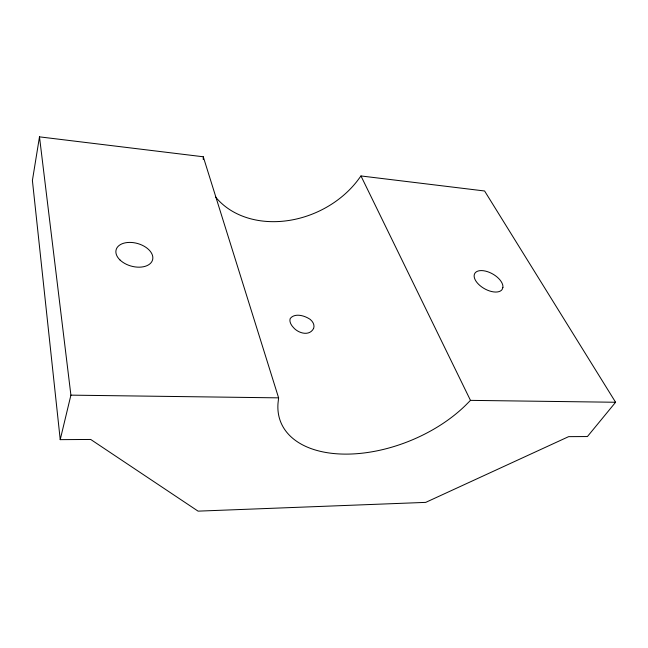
<?xml version="1.0" encoding="UTF-8"?>
<svg xmlns="http://www.w3.org/2000/svg" width="648" height="648" viewBox="0 0 648 648"><rect width="100%" height="100%" fill="white"/><g stroke="black" fill="none" stroke-linecap="round" stroke-linejoin="round"><path stroke-width="0.97" d="M203.237 159.481L203.269 156.776L39.488 136.858L32.4 180.492L60.224 439.644L90.704 439.457L198.077 511.142L425.728 502.378L568.636 436.647L587.428 436.541L615.6 402.262L484.591 190.99L360.976 175.956L357.55 180.581A88.298 69.563 -24.3 0 1 215.63 197.049M203.269 156.776L278.608 397.856L278.016 403.226A112.809 65.975 -22.2 0 0 344.582 454.11A112.809 65.975 -22.2 0 0 465.677 405.203L470.472 400.367L615.6 402.262M60.224 439.644L70.907 395.142L39.488 136.858M70.907 395.142L278.608 397.856M360.976 175.956L470.472 400.367M502.913 287.396L502.135 289.486A15.86 8.432 29.6 0 1 478.467 284.189A15.86 8.432 29.6 0 1 483.481 270.734A15.86 8.432 29.6 0 1 502.913 287.396M313.6 328.455C309.38 336.587 298.299 333.266 293.423 327.524A12.596 7.322 32.1 0 1 290.255 318.452C294.978 312.611 304.997 315.722 310.287 319.464A12.596 8.651 15.4 0 1 313.6 328.455M119.945 259.929A18.914 11.737 15.5 0 0 151.608 261.978A18.914 11.737 15.5 0 0 131.536 242.465A18.914 11.737 15.5 0 0 119.945 259.929"/></g></svg>
